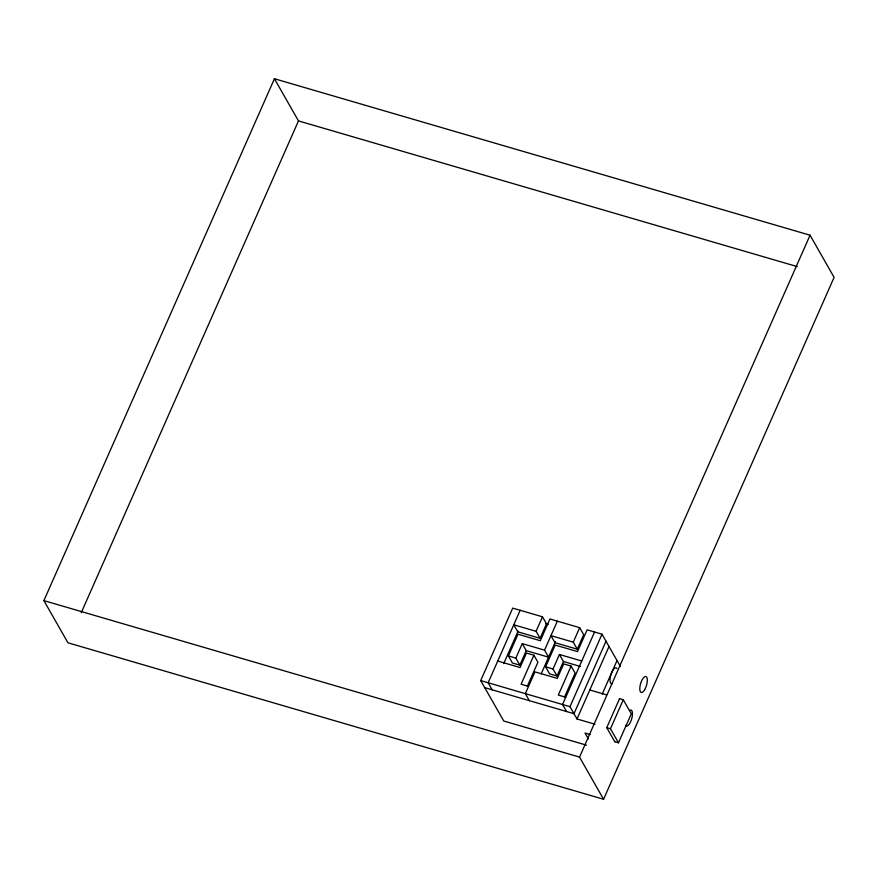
<?xml version="1.0" encoding="UTF-8"?>
<svg xmlns="http://www.w3.org/2000/svg" width="878" height="878" viewBox="0 0 878 878"><rect width="100%" height="100%" fill="white"/><g stroke="black" fill="none" stroke-linecap="round" stroke-linejoin="round"><path stroke-width="1.32" d="M43.9 600.629L274.43 78.735L810.054 235.205L834.1 277.371L603.57 799.265L67.946 642.795L43.9 600.629L579.524 757.099L603.57 799.265M81.248 612.69L298.476 120.901L274.43 78.735M586.46 745.159L503.752 721.003L480.705 680.593L512.73 608.114L542.483 616.806L546.489 623.83L540.091 638.328L517.768 631.809L513.762 624.785L536.085 631.304L540.091 638.328M520.171 610.287L488.146 682.766L492.152 689.801M503.752 663.548L518.097 631.062M519.842 665.151L515.836 658.127L522.234 643.629L526.24 650.653L519.842 665.151L512.401 662.978L508.395 655.954L517.998 634.201L540.321 640.72L549.924 618.979L579.678 627.671L583.683 634.695L577.285 649.193L554.962 642.674L550.956 635.65L573.279 642.169L577.285 649.193M536.085 631.304L542.483 616.806M497.749 661.024L520.072 667.543L526.471 653.045L533.912 655.218L521.104 684.214L528.545 686.387M527.25 686.409L537.918 662.242L533.912 655.218M526.24 650.653L548.563 657.172L544.558 650.148L557.365 621.152M541.166 673.92L555.5 641.467M557.036 676.016L553.03 668.992L559.429 654.494L563.446 661.518L557.036 676.016L549.595 673.843L545.589 666.819L555.192 645.067L577.515 651.586L587.119 629.844L602.001 634.19L620.373 666.402M573.279 642.169L579.678 627.671M529.357 700.666L525.34 693.642L534.954 671.889L557.267 678.409L563.676 663.911L571.106 666.084L558.298 695.08L565.739 697.253M564.444 697.275L575.123 673.119L571.106 666.084M594.56 632.017L562.546 704.507L566.551 711.531M595.021 724.24L576.989 718.972L569.976 706.68L602.001 634.19M606.007 641.214L573.992 713.704L484.722 687.628M576.989 718.972L609.014 646.482M602.209 694.092L617.025 660.541M579.524 757.099L810.054 235.205M619.561 698.668L606.753 727.664L614.765 741.723M623.281 699.755L631.293 713.814L618.485 742.81L610.473 728.751L623.281 699.755L619.418 698.625M298.476 120.901L797.246 266.605M545.611 623.578L548.245 624.346M522.234 643.629L544.558 650.148M559.429 654.494L581.752 661.013M563.446 661.518L580.512 666.501M508.395 655.954L515.836 658.127M545.589 666.819L553.03 668.992M589.796 689.976L606.544 694.871M480.705 680.593L569.976 706.68M606.61 727.621L610.473 728.751M590.159 734.535L585.011 733.031L588.348 738.881M614.622 741.68L618.485 742.81M629.57 710.456A8.341 3.095 -73.7 0 1 631.798 718.533A8.341 3.095 -73.7 0 1 625.52 725.316M612.021 683.83A8.341 3.095 -73.7 0 1 611.033 674.271A8.341 3.095 -73.7 0 1 616.993 668.542M644.661 689.757A8.341 3.095 -73.7 0 0 646.131 676.576A8.341 3.095 -73.7 0 0 639.875 687.123A8.341 3.095 -73.7 0 0 644.661 689.757"/></g></svg>
